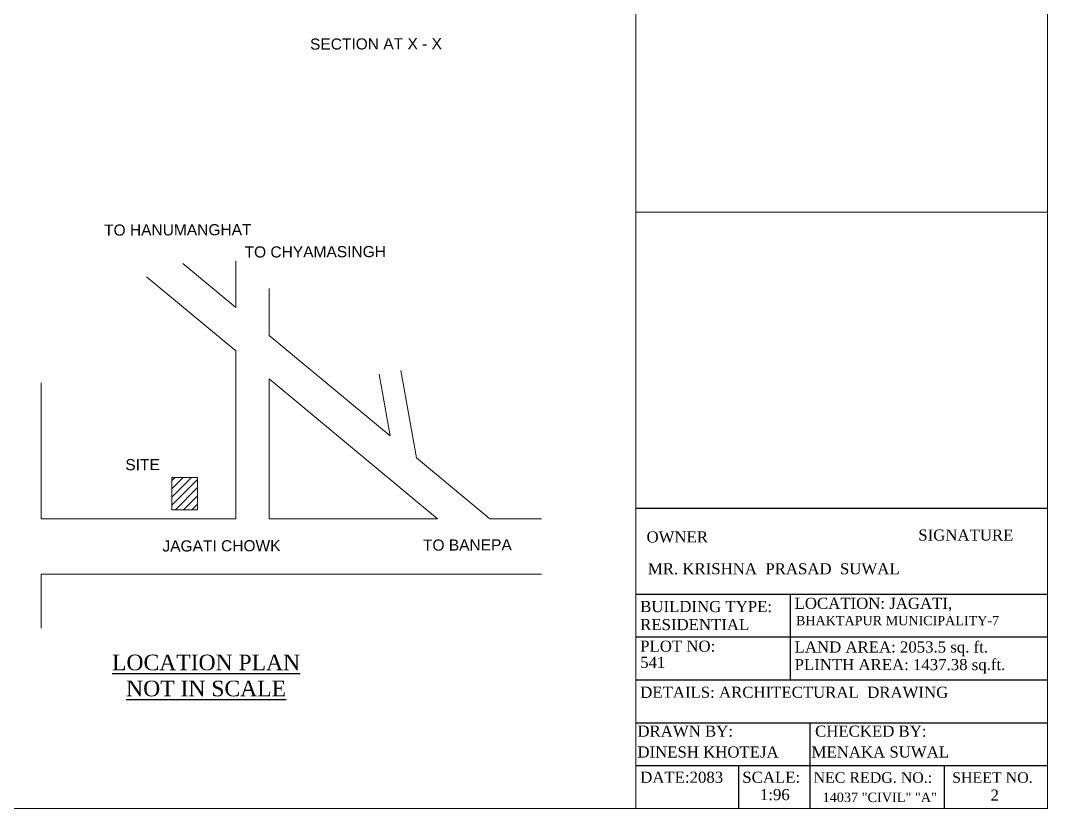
# Model space of a CAD drawing. Header units: inches. Extents: x 151827 to 158466, y -33102 to -26532.
# Drawn here: x 157357 to 158466, y -28687 to -27836 of the extents above; entities that cross this region are included whole.
import ezdxf

# ---------------------------------------------------------------- set-up
doc = ezdxf.new("R2010")
doc.units = ezdxf.units.IN
doc.header["$LTSCALE"] = 5
doc.header["$MEASUREMENT"] = 0
for name, color, linetype, lineweight in [('1', 7, 'Continuous', 25), ('A-WALL', 7, 'Continuous', 9), ('ele1', 21, 'Continuous', 20)]:
    doc.layers.add(name, color=color, linetype=linetype, lineweight=lineweight)
for name, color, linetype in [('column', 4, 'Continuous'), ('TEXT', 6, 'Continuous'), ('WALL', 7, 'Continuous')]:
    doc.layers.add(name, color=color, linetype=linetype)
doc.styles.add('DIMTEXT', font='arial.ttf', dxfattribs={"height": 8})
doc.styles.add('ordinary', font='times.ttf')

msp = doc.modelspace()

# ---------------------------------------------------------------- hatches: boundary and pattern name
at = {"layer": 'WALL', "linetype": 'ByBlock', "ltscale": 5, "true_color": 0xf8991e}
h = msp.add_hatch(dxfattribs=at)
h.set_pattern_fill('ANSI31', color=30, scale=50)
h.set_pattern_definition([(45, (144888.4404, -24338.813), (-4.4194174, 4.4194174), [])])
h.paths.add_polyline_path([(157520.1, -28364.5), (157547.9, -28364.5), (157547.9, -28329.5), (157520.1, -28329.5)])

# ---------------------------------------------------------------- linework, layer by layer
at = {"layer": '1'}
for p, q in [((158021.2, -28362.9, -72.7), (158465.9, -28362.9, -72.7)), ((158021.2, -28455.5, -72.7), (158465.9, -28455.5, -72.7)), ((158188.1, -28455.5, -72.7), (158188.1, -28548.2, -72.7)), ((158021.2, -28501.8, -72.7), (158465.9, -28501.8, -72.7)), ((158021.2, -28548.2, -72.7), (158465.9, -28548.2, -72.7)), ((158021.2, -28594.5, -72.7), (158465.9, -28594.5, -72.7)), ((158209.3, -28594.5, -72.7), (158209.3, -28687.1, -72.7)), ((158021.2, -28640.8, -72.7), (158465.9, -28640.8, -72.7)), ((158132.4, -28687.1, -72.7), (158132.4, -28640.8, -72.7)), ((158354.7, -28687.1, -72.7), (158354.7, -28640.8, -72.7))]:
    msp.add_line(p, q, dxfattribs=at)
at = {"layer": 'A-WALL', "ltscale": 5}
for p, q in [((157589.2, -28146.1, -72.7), (157589.2, -28095.6, -72.7)), ((157589.2, -28146.1, -72.7), (157532.1, -28098.6, -72.7)), ((157589.2, -28192.9, -72.7), (157492.7, -28112.7, -72.7)), ((157625.2, -28176.1, -72.7), (157625.2, -28125.6, -72.7)), ((157755.9, -28284.7, -72.7), (157625.2, -28176.1, -72.7)), ((157589.2, -28374.2, -72.7), (157589.2, -28192.9, -72.7)), ((157755.9, -28284.7, -72.7), (157744, -28218.1, -72.7)), ((157784.5, -28308.5, -72.7), (157767.6, -28213.9, -72.7)), ((157379, -28374.2, -72.7), (157379, -28227.2, -72.7)), ((157625.2, -28374.2, -72.7), (157625.2, -28222.9, -72.7)), ((157807.2, -28374.2, -72.7), (157625.2, -28222.9, -72.7)), ((157863.5, -28374.2, -72.7), (157784.5, -28308.5, -72.7)), ((157379, -28374.2, -72.7), (157589.2, -28374.2, -72.7)), ((157625.2, -28374.2, -72.7), (157807.2, -28374.2, -72.7)), ((157863.5, -28374.2, -72.7), (157919.3, -28374.2, -72.7)), ((157379, -28434.2, -72.7), (157919.3, -28434.2, -72.7)), ((157379, -28492.4, -72.7), (157379, -28434.2, -72.7))]:
    msp.add_line(p, q, dxfattribs=at)
at = {"layer": 'A-WALL', "ltscale": 5, "elevation": -72.7}
msp.add_lwpolyline([(157520.1, -28329.5), (157547.9, -28329.5), (157547.9, -28364.5), (157520.1, -28364.5)], close=True, dxfattribs=at)
at = {"layer": 'ele1'}
for p, q in [((158021.2, -28687.1, -72.7), (158021.2, -26531.8, -72.7)), ((158465.9, -28043.1, -72.7), (158021.2, -28043.1, -72.7))]:
    msp.add_line(p, q, dxfattribs=at)
at = {"layer": 'ele1', "elevation": -72.7}
msp.add_lwpolyline([(155380.9, -26531.8), (158465.9, -26531.8), (158465.9, -28687.1), (155380.9, -28687.1)], close=True, dxfattribs=at)
msp.add_lwpolyline([(155380.9, -26531.8), (158465.9, -26531.8), (158465.9, -28687.1), (155380.9, -28687.1)], close=True, dxfattribs=at)

# ---------------------------------------------------------------- texts
at = {"layer": '1', "style": 'ordinary'}
for s, height, p in [('OWNER', 12, (158032.8, -28399.8, -72.7)), ('SIGNATURE', 12, (158326.4, -28397.8, -72.7)), ('MR. KRISHNA  PRASAD  SUWAL', 12, (158034.3, -28434.2, -72.7)), ('LOCATION: JAGATI,', 12, (158192.8, -28471.5, -72.7)), ('BUILDING TYPE:  ', 12, (158026, -28475, -72.7)), ('RESIDENTIAL', 12, (158026, -28494.5, -72.7)), ('BHAKTAPUR MUNICIPALITY-7', 10.08, (158194.2, -28489.2, -72.7)), ('PLOT NO: ', 12, (158026, -28517.8, -72.7)), ('LAND AREA: 2053.5 sq. ft. ', 12, (158192.8, -28518.7, -72.7)), ('541', 12, (158026, -28535.3, -72.7)), ('PLINTH AREA: 1437.38 sq.ft.', 12, (158192.8, -28537.7, -72.7)), ('DETAILS: ARCHITECTURAL  DRAWING ', 12, (158026, -28567.6, -72.7)), ('DRAWN BY:', 12, (158023, -28609.6, -72.7)), ('CHECKED BY: ', 12, (158214.9, -28609.6, -72.7)), ('DINESH KHOTEJA', 12, (158023, -28632.1, -72.7)), ('MENAKA SUWAL', 12, (158211.1, -28632.1, -72.7)), ('DATE:2083', 12, (158026, -28659.4, -72.7)), ('SCALE:', 12, (158136.3, -28659.4, -72.7)), ('NEC REDG. NO.:', 11.4, (158213.2, -28659.4, -72.7)), ('SHEET NO.', 11.4, (158362.9, -28659.4, -72.7)), ('14037 "CIVIL" "A"', 10.2, (158222.9, -28680.2, -72.7)), ('2', 12, (158404.4, -28678.7, -72.7))]:
    msp.add_text(s, height=height, dxfattribs=at).set_placement(p)
msp.add_attdef('1:96', (158155.3, -28678.1, -72.7), 'SCALE', height=12, dxfattribs=at)
at = {"layer": 'column', "color": 0, "char_height": 12, "width": 216.272, "attachment_point": 2, "rotation": 0.2057, "style": 'DIMTEXT'}
for s, insert in [('SECTION AT X - X', (157740.6, -27855.2, -72.7)), ('TO HANUMANGHAT', (157526.5, -28056.1, -72.7)), ('TO CHYAMASINGH', (157675, -28079.8, -72.7)), ('SITE', (157488.5, -28309.7, -72.7)), ('JAGATI CHOWK', (157573.7, -28397.4, -72.7)), ('TO BANEPA', (157839.3, -28396.5, -72.7))]:
    msp.add_mtext(s, dxfattribs=dict(at, insert=insert))
at = {"layer": 'TEXT', "insert": (157557.1, -28566.2, -72.7), "char_height": 16.875, "attachment_point": 8, "rotation": 359.9996, "style": 'ordinary'}
msp.add_mtext_dynamic_manual_height_columns('{\\LLOCATION PLAN\\PNOT IN SCALE}', width=232.087, gutter_width=1720.7, heights=[0], dxfattribs=at)

doc.saveas('drawing.dxf')
